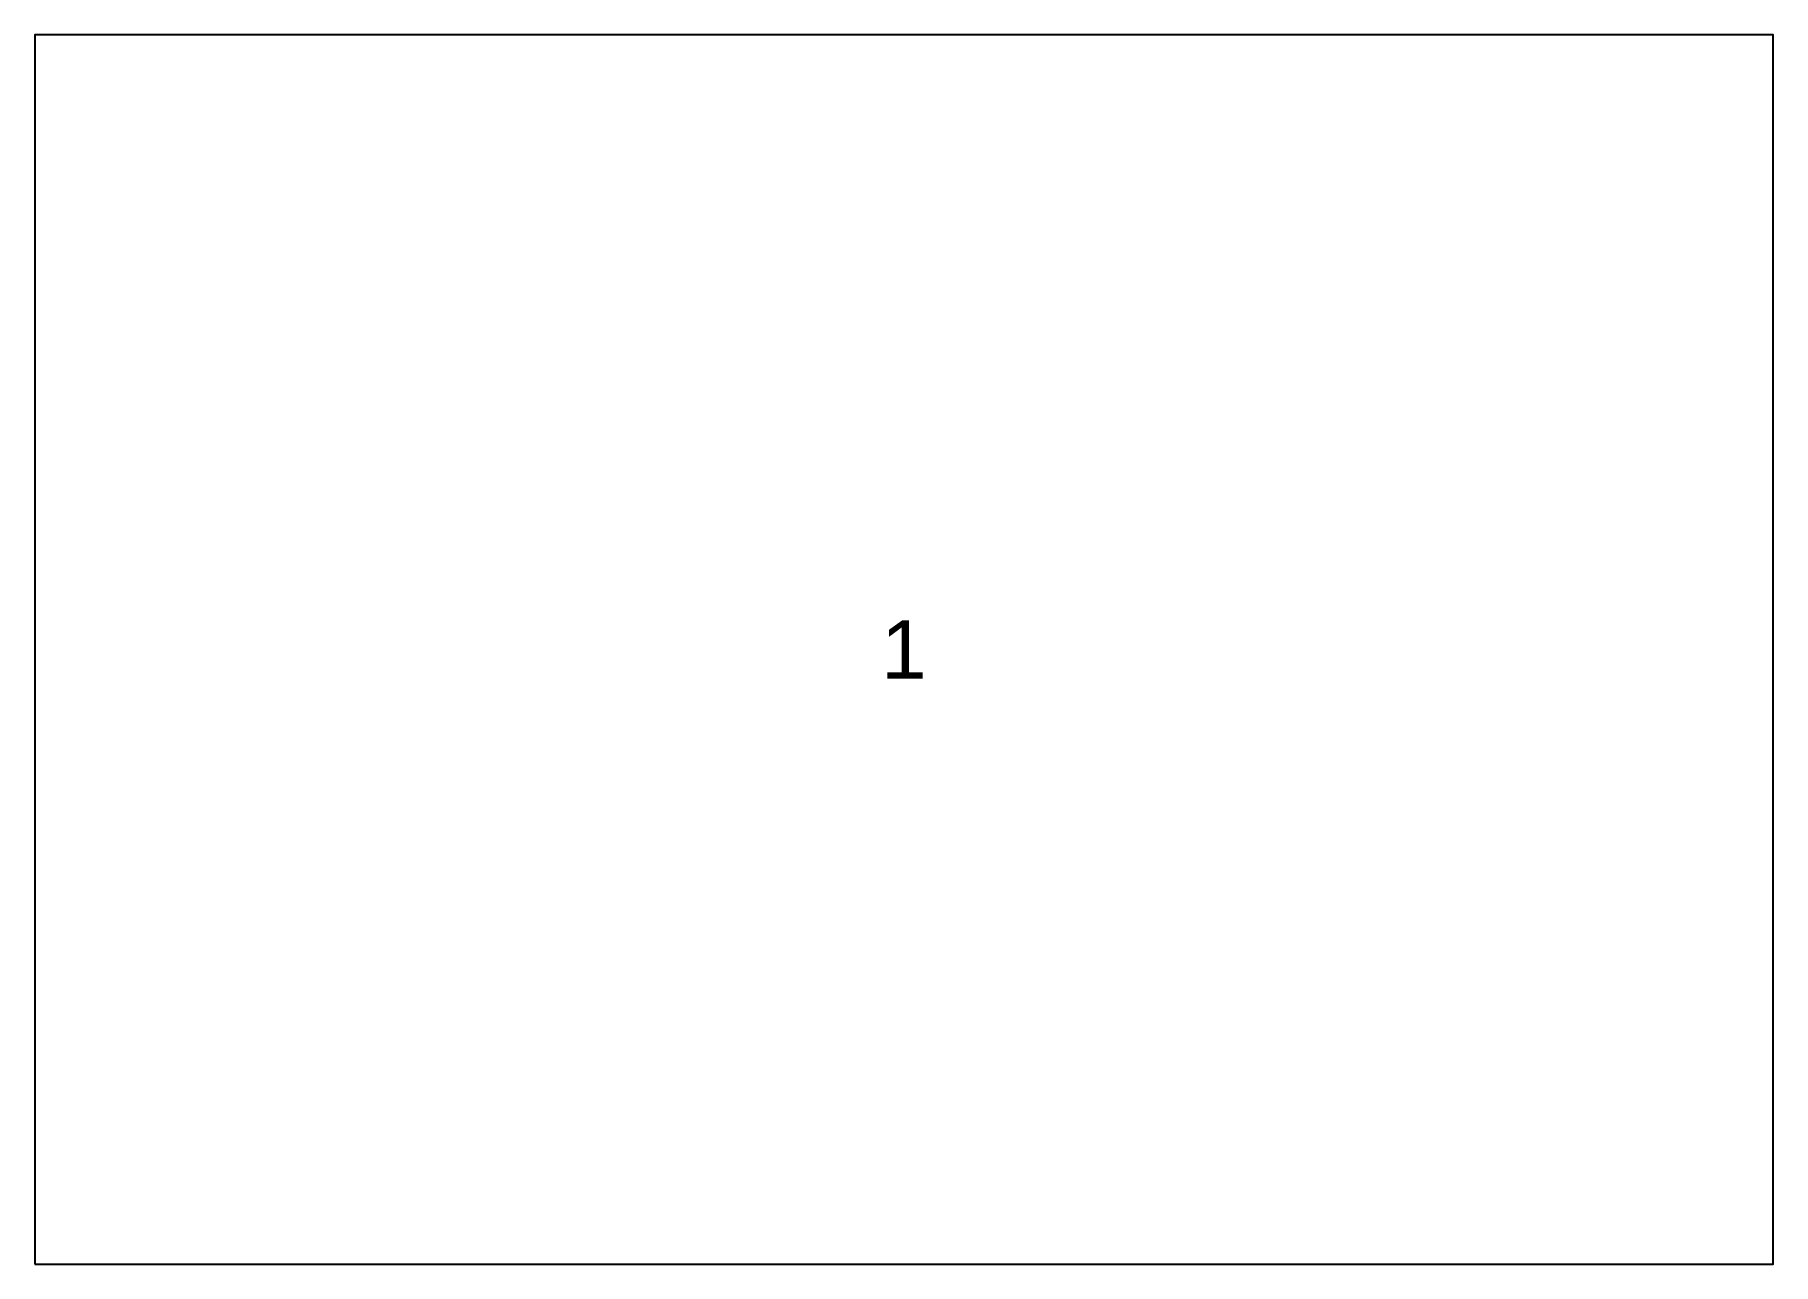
# Paper-space layout 'Page_01' of a CAD drawing. Header units: millimetres. Extents: x -1 to 296, y 1 to 211.
# The model-space entities are those that its viewports show. They can reach past a viewport. Long polylines and large blocks are cut down to what shows.
import ezdxf
from ezdxf.enums import TextEntityAlignment as Align

# ---------------------------------------------------------------- set-up
doc = ezdxf.new("R2010")
doc.units = ezdxf.units.MM
doc.layers.add('9_PAGES', color=8, linetype='Continuous')
doc.styles.get("Standard").update_dxf_attribs({"font": 'arial.ttf'})

msp = doc.modelspace()

# ---------------------------------------------------------------- linework, layer by layer
at = {"layer": '9_PAGES'}
msp.add_lwpolyline([(0, 0), (297, 0), (297, 210), (0, 210)], close=True, dxfattribs=at)

# ---------------------------------------------------------------- texts
msp.add_text('1', height=10, dxfattribs=at).set_placement((148.5, 105), align=Align.MIDDLE_CENTER)

psp = doc.layouts.new('Page_01')

# ---------------------------------------------------------------- viewports
at = {"layer": '9_PAGES'}
psp.add_viewport(center=(147.79, 105.62), size=(297, 210), view_center_point=(148.5, 105), view_height=210, dxfattribs=at)

doc.saveas('drawing.dxf')
